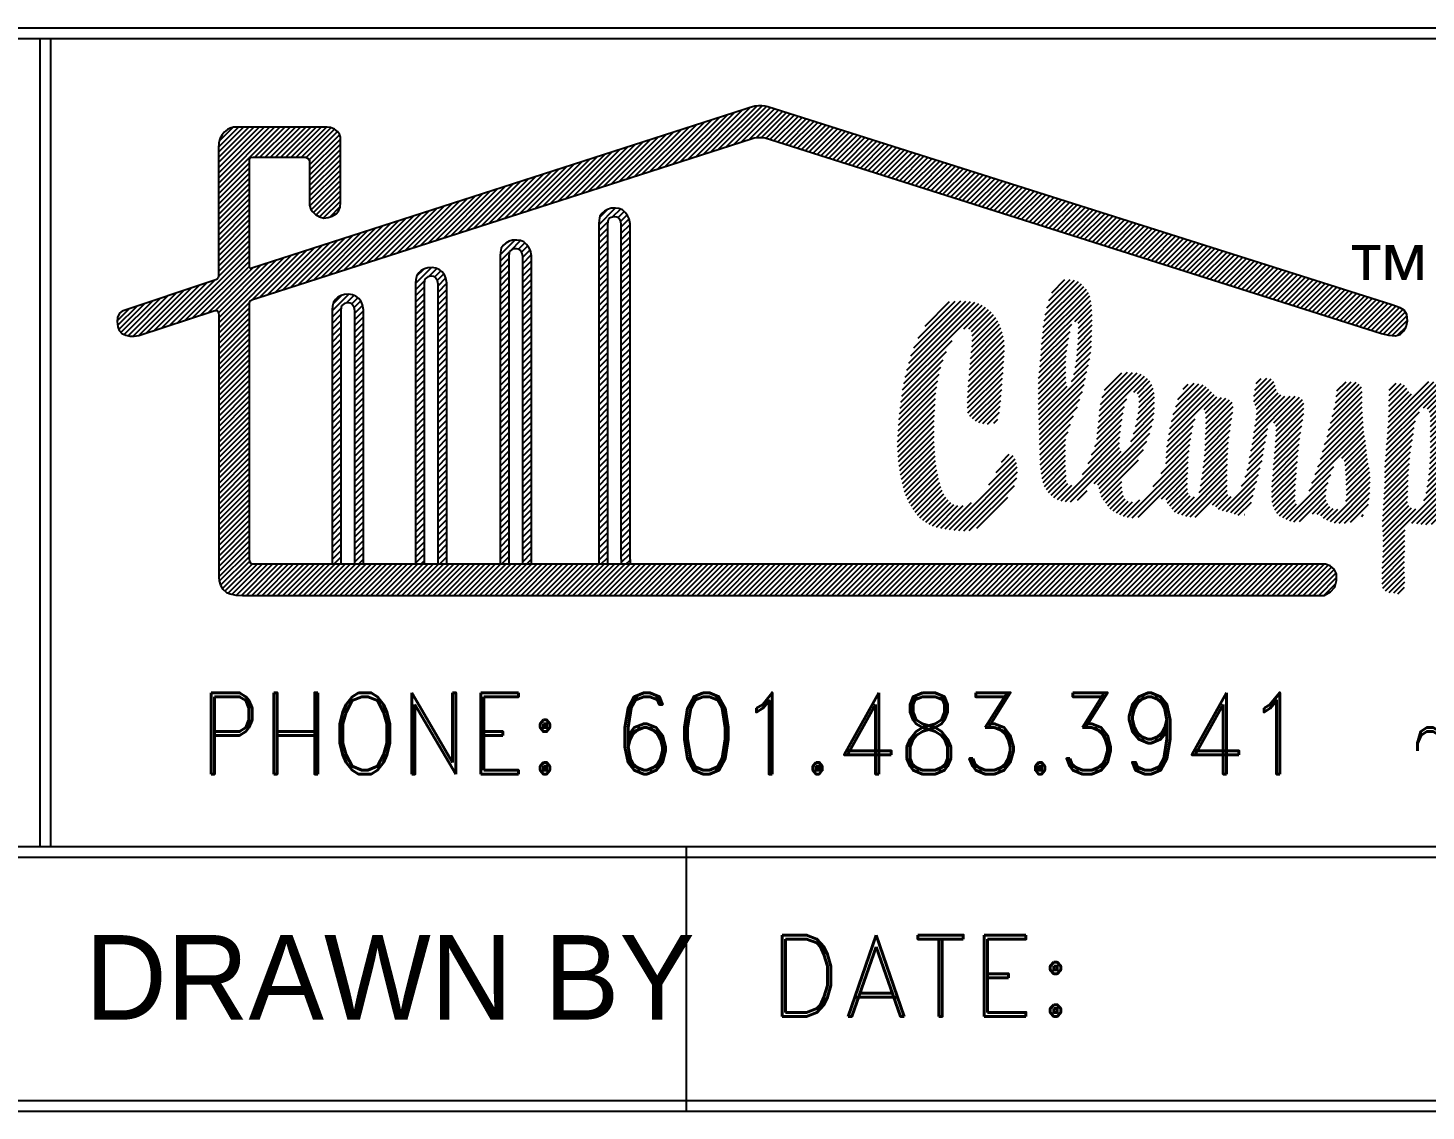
# Paper-space layout 'Wall' of a CAD drawing. Header units: inches. Extents: x 30 to 2203, y 4 to 1132.
# Drawn here: x 1540 to 1606.1, y 4 to 55.2 of the extents above; entities that cross this region are included whole.
import ezdxf
from ezdxf.enums import TextEntityAlignment as Align

# ---------------------------------------------------------------- set-up
doc = ezdxf.new("R2010")
doc.units = ezdxf.units.IN
doc.header["$LTSCALE"] = 25
doc.header["$MEASUREMENT"] = 0
doc.styles.add('ROMAND', font='ROMAND', dxfattribs={"height": 0.08})
pattern_1 = [(45, (-1690.1013, 203.2754), (-0.44194174, 0.44194174), [])]

# ---------------------------------------------------------------- blocks, each defined once
blk = doc.blocks.new('CLEARSPAN_MASTER')
h = blk.add_hatch()
h.set_pattern_fill('ANSI31', color=256, scale=5, style=0)
h.set_pattern_definition(pattern_1)
h.paths.add_polyline_path([(110.75, 85.9), (110.31, 86.02), (109.75, 86.06), (109.18, 86.06), (108.52, 85.99), (107.6, 85.71), (106.74, 85.44), (22.36, 58.22), (22.3, 58.7), (22.3, 59.08), (22.3, 59.72), (22.3, 76.76), (22.38, 77.21), (22.88, 77.27), (32.18, 77.27), (32.55, 76.74), (32.56, 76.15), (32.56, 69.13), (32.78, 68.38), (33.1, 67.96), (33.55, 67.51), (34.24, 67.13), (34.98, 66.91), (35.71, 66.98), (36.42, 67.22), (37.1, 67.63), (37.52, 68.08), (37.79, 68.78), (37.83, 69.54), (37.83, 80.72), (37.66, 81.21), (37.3, 81.67), (36.81, 82.07), (36.13, 82.34), (35.55, 82.42), (34.92, 82.42), (19.58, 82.42), (19.04, 82.25), (18.54, 82), (18.01, 81.57), (17.64, 81.1), (17.25, 80.43), (17.08, 79.73), (17, 78.83), (17, 56.59), (16.56, 56.36), (15.89, 56.15), (0.6, 51.04), (0.14, 50.68), (-0.19, 49.91), (-0.29, 49.28), (-0.18, 48.36), (0.08, 47.7), (0.51, 47.22), (1.19, 46.9), (1.9, 46.77), (2.63, 46.76), (3.42, 46.87), (16.49, 51.18), (17.01, 51.01), (17.05, 50.36), (17.05, 5.58), (17.12, 5.01), (17.37, 4.24), (17.78, 3.59), (18.36, 2.99), (19.01, 2.78), (19.97, 2.57), (21.13, 2.5), (205.68, 2.5), (206.78, 3.1), (207.5, 3.92), (207.82, 5.04), (207.82, 6.2), (207.39, 7), (206.73, 7.57), (205.92, 7.83), (22.84, 7.83), (22.47, 7.93), (22.29, 8.63), (22.29, 9.27), (22.29, 52.31), (22.49, 52.88), (23.76, 53.28), (107.91, 80.43), (108.63, 80.67), (110.03, 80.67), (111.23, 80.3), (215.47, 47.21), (216.68, 46.9), (217.88, 46.83), (218.65, 47.06), (219.29, 47.68), (219.67, 48.37), (219.92, 49.37), (219.79, 50.42), (219.33, 51.17), (218.67, 51.61), (217.24, 52.12)])
h = blk.add_hatch()
h.set_pattern_fill('ANSI31', color=256, scale=6, style=0)
h.set_pattern_definition([(45, (-1690.1013, 203.2754), (-0.5303301, 0.5303301), [])])
h.paths.add_polyline_path([(87.25, 65.9), (87.11, 66.79), (86.82, 67.32), (86.43, 67.85), (85.96, 68.28), (85.36, 68.52), (84.74, 68.59), (84.01, 68.57), (83.43, 68.39), (82.89, 68.08), (82.44, 67.69), (82.1, 67.21), (81.98, 66.54), (81.9, 65.94), (81.9, 7.83), (83.39, 7.83), (83.39, 65.93), (83.53, 66.73), (84.26, 67.15), (85.18, 67.04), (85.66, 66.38), (85.76, 65.78), (85.76, 8.7), (85.76, 7.83), (87.25, 7.83), (87.25, 8.64)])
h.paths.add_polyline_path([(68.93, 7.83), (70.42, 7.83), (70.42, 60.46), (70.28, 61.35), (69.99, 61.88), (69.6, 62.41), (69.13, 62.84), (68.53, 63.07), (67.91, 63.15), (67.18, 63.13), (66.6, 62.95), (66.06, 62.64), (65.61, 62.24), (65.27, 61.77), (65.15, 61.1), (65.07, 60.49), (65.07, 7.83), (66.56, 7.83), (66.56, 60.49), (66.7, 61.28), (67.43, 61.71), (68.35, 61.59), (68.83, 60.94), (68.93, 60.34)])
h.paths.add_polyline_path([(55.99, 55.77), (55.84, 56.66), (55.56, 57.19), (55.17, 57.72), (54.7, 58.15), (54.09, 58.38), (53.48, 58.46), (52.75, 58.43), (52.17, 58.26), (51.63, 57.95), (51.18, 57.55), (50.84, 57.08), (50.72, 56.41), (50.64, 55.8), (50.64, 7.83), (52.13, 7.83), (52.13, 55.8), (52.27, 56.59), (53, 57.02), (53.92, 56.9), (54.4, 56.25), (54.5, 55.65), (54.5, 7.83), (55.99, 7.83)])
h.paths.add_polyline_path([(40.28, 7.83), (41.77, 7.83), (41.77, 51.22), (41.62, 52.11), (41.34, 52.64), (40.95, 53.17), (40.48, 53.6), (39.87, 53.83), (39.26, 53.91), (38.53, 53.88), (37.95, 53.71), (37.41, 53.39), (36.96, 53), (36.62, 52.53), (36.5, 51.86), (36.42, 51.25), (36.42, 7.83), (37.91, 7.83), (37.91, 51.25), (38.05, 52.04), (38.78, 52.46), (39.7, 52.35), (40.18, 51.69), (40.28, 51.1)])
h = blk.add_hatch()
h.set_pattern_fill('ANSI31', color=256, scale=5, style=0)
h.set_pattern_definition(pattern_1)
h.paths.add_polyline_path([(156.98, 33.87), (157.08, 31.3), (157.11, 29.37), (157.19, 26.87), (157.25, 24.94), (157.36, 23.83), (157.6, 22.27), (157.91, 21.22), (158.51, 20.21), (159.43, 19.27), (160.3, 18.83), (161.02, 18.55), (162.09, 18.47), (162.64, 18.5), (163.52, 18.72), (164.38, 19.32), (164.91, 19.84), (165.37, 20.66), (165.75, 21.21), (166.38, 21.63), (166.85, 21.57), (167.25, 21.21), (167.4, 20.36), (167.52, 19.6), (167.93, 18.97), (168.46, 18.31), (169.09, 17.38), (169.66, 16.98), (170.8, 16.31), (171.67, 15.9), (172.92, 15.73), (174.17, 15.9), (175.39, 16.46), (176.25, 17.36), (176.95, 18.17), (177.71, 18.78), (177.95, 18.99), (178.22, 19.06), (178.49, 19.06), (178.7, 18.99), (178.84, 18.71), (178.91, 18.37), (179.17, 18.05), (179.51, 17.61), (180.01, 16.92), (180.52, 16.55), (181.5, 16.22), (182.34, 15.96), (183.04, 15.86), (183.88, 15.86), (184.44, 16.03), (184.95, 16.34), (185.22, 16.79), (185.45, 17.28), (185.64, 17.66), (186.09, 17.95), (186.7, 17.96), (187.13, 17.8), (187.41, 17.42), (187.92, 17.1), (188.61, 16.94), (189.36, 16.76), (189.98, 16.65), (190.43, 16.39), (190.81, 16.18), (191.49, 16.18), (192.07, 16.31), (192.48, 16.89), (192.77, 17.35), (193.12, 17.82), (193.45, 18.87), (193.65, 19.95), (193.98, 21.1), (194.34, 22.54), (194.72, 24.17), (195.15, 25.71), (195.47, 27.72), (195.82, 29.32), (196.05, 30.65), (196.24, 31.6), (196.51, 31.99), (196.89, 32.03), (197.23, 31.87), (197.48, 31.33), (197.51, 30.11), (197.38, 28.67), (197.29, 27.32), (197.13, 25.61), (197.07, 24.78), (196.99, 23.53), (196.84, 22.19), (196.78, 20.93), (196.78, 19.96), (196.78, 19), (196.84, 18.24), (197.15, 17.4), (197.46, 16.75), (198, 16.15), (198.97, 15.61), (199.77, 15.26), (200.66, 15.04), (201.69, 15.17), (202.65, 15.56), (203.21, 16.06), (203.63, 16.44), (204.28, 16.42), (205.04, 16.25), (205.64, 15.69), (206.72, 15.12), (207.53, 14.9), (208.61, 14.79), (209.67, 14.87), (210.7, 15.13), (211.31, 15.47), (212.21, 16.08), (212.78, 16.8), (213.16, 17.6), (213.33, 18.28), (213.49, 19.93), (213.55, 21.96), (213.52, 23.37), (213.37, 24.3), (213.13, 25.55), (212.94, 27.13), (212.77, 28.75), (212.46, 30.74), (212.24, 33.36), (212.19, 34.74), (212.21, 35.9), (212.19, 37.32), (212.1, 38.03), (211.7, 38.54), (211.18, 38.92), (210.29, 38.97), (209.44, 38.98), (208.6, 38.95), (208.09, 38.48), (207.85, 37.72), (207.84, 36.89), (207.55, 35), (207.1, 33.3), (206.8, 31.96), (206.45, 30.67), (206.2, 29.46), (205.59, 27.71), (205.18, 26.13), (204.75, 24.85), (204.24, 23.27), (203.72, 22.07), (203.35, 20.85), (202.94, 19.76), (202.44, 18.84), (201.93, 18.25), (201.57, 18.01), (201.38, 17.97), (201.09, 18.06), (200.77, 18.36), (200.74, 18.82), (200.74, 19.89), (200.88, 22.28), (201.09, 24.89), (201.24, 26.42), (201.42, 28.39), (201.72, 30.45), (201.99, 32.03), (202.25, 33.34), (202.25, 34.45), (202.22, 35.38), (202.07, 35.91), (201.61, 36.26), (201.17, 36.46), (200.55, 36.5), (199.66, 36.5), (199.05, 36.5), (198.43, 36.67), (197.92, 36.94), (197.56, 37.53), (197.47, 38.15), (197.14, 38.91), (196.98, 39.37), (196.48, 39.57), (195.86, 39.59), (195.15, 39.59), (194.54, 39.41), (194.12, 38.76), (193.91, 37.92), (193.74, 36.95), (193.62, 36.08), (193.74, 35.43), (193.91, 34.99), (194.09, 34.63), (194.21, 34.02), (194.05, 32.79), (194, 32.11), (193.76, 30.61), (193.56, 29.3), (193.4, 28.12), (193.02, 26.35), (192.81, 24.94), (192.56, 23.9), (192.23, 22.63), (191.79, 21.54), (191.37, 20.62), (190.76, 19.83), (190.3, 19.42), (189.96, 19.35), (189.53, 19.42), (189.26, 19.76), (189.15, 20.44), (189.13, 21.32), (189.13, 22.3), (189.17, 24.28), (189.24, 26.05), (189.33, 28.09), (189.51, 29.77), (189.74, 31.35), (189.99, 33.06), (190.17, 34.27), (190.17, 35.35), (189.61, 35.88), (188.66, 36.28), (188, 36.29), (187.38, 36.4), (186.91, 36.81), (186.25, 37.49), (185.69, 37.98), (185.03, 38.44), (184.15, 38.66), (182.97, 38.75), (182.27, 38.49), (181.65, 37.73), (181.09, 36.8), (180.73, 35.88), (180.3, 34.43), (180.05, 33.77), (179.74, 32.53), (179.38, 31.06), (179.17, 29.7), (178.94, 28.36), (178.79, 27.26), (178.74, 26.18), (178.75, 25.43), (178.66, 24.91), (178.32, 24.32), (177.77, 23.11), (177.11, 22.01), (176.57, 21.16), (176, 20.42), (175.33, 19.69), (174.82, 19.13), (174.08, 18.72), (173.38, 18.45), (172.7, 18.45), (172.04, 18.67), (171.63, 19.15), (171.33, 19.99), (171.15, 20.98), (171.22, 22.43), (171.83, 23.07), (172.4, 23.63), (173.04, 24.45), (173.9, 25.45), (174.69, 26.92), (175.12, 28.11), (175.74, 29.61), (176.19, 31.1), (176.67, 33.03), (176.76, 35.01), (176.78, 36.73), (176.44, 38.18), (175.92, 39.23), (174.81, 40.13), (173.58, 40.54), (172.22, 40.61), (170.84, 40.45), (169.71, 39.77), (169.05, 38.89), (168.21, 37.57), (167.76, 36.01), (167.4, 34.4), (167.24, 32.47), (167.01, 30.77), (166.95, 29.3), (166.69, 28.23), (166.09, 26.71), (165.67, 25.53), (165.07, 24.33), (164.44, 23.15), (164.05, 22.41), (163.58, 21.57), (162.77, 21.3), (162.06, 21.48), (161.71, 21.94), (161.63, 23.34), (161.55, 25.49), (161.54, 27.56), (161.63, 29.29), (162.17, 30.96), (162.76, 32.73), (163.44, 34.25), (163.92, 35.68), (164.6, 37.73), (165.01, 39.79), (165.59, 42.44), (165.94, 44.36), (166.02, 46.17), (166.09, 48.7), (166.09, 50.54), (166, 52.05), (165.71, 53.73), (165.26, 54.61), (164.67, 55.3), (163.96, 55.98), (163.31, 56.25), (162.47, 56.43), (161.49, 56.43), (160.7, 56.31), (160.24, 55.99), (160.04, 55.71), (159.38, 54.65), (158.75, 52.85), (158.16, 50.74), (157.77, 48.46), (157.51, 45.59), (157.26, 42.61), (156.98, 39.62), (156.95, 36.98)])
h.paths.add_polyline_path([(161.93, 38.11), (161.71, 38.33), (161.67, 39.1), (161.6, 40.77), (161.63, 42.16), (161.72, 43.95), (161.94, 45.39), (162.14, 46.53), (162.37, 47.73), (162.69, 48.89), (163.07, 49.26), (163.37, 49.24), (163.58, 49.13), (163.75, 48.89), (163.79, 48.29), (163.73, 46.68), (163.62, 44.97), (163.49, 43.34), (163.43, 42.91), (163.35, 42.29), (163.26, 41.5), (163.04, 40.55), (162.74, 39.41), (162.51, 38.74), (162.36, 38.3), (162.2, 38.17)], flags=16)
h.paths.add_polyline_path([(171.37, 33.51), (171.67, 34.99), (171.94, 35.85), (172.26, 36.52), (172.62, 37.02), (173.23, 37.23), (173.87, 36.94), (174.08, 36.35), (174.12, 35.44), (174.07, 34.39), (173.88, 33.2), (173.58, 31.72), (173.32, 30.66), (172.79, 28.97), (172.27, 27.76), (171.86, 27.24), (171.41, 27), (171.05, 27.15), (170.8, 27.48), (170.76, 28.07), (170.8, 28.96), (170.88, 30.09), (171.09, 31.74)], flags=16)
h.paths.add_polyline_path([(183.07, 30.22), (183.48, 32.1), (183.82, 33.13), (184.17, 33.84), (184.61, 34.25), (185.15, 34.31), (185.45, 34.03), (185.49, 33.35), (185.52, 31.78), (185.47, 30.09), (185.36, 28.03), (185.26, 26.04), (185.12, 24.97), (185.02, 23.89), (184.7, 21.81), (184.44, 20.5), (184.27, 19.69), (184.14, 19.42), (183.68, 19.32), (182.93, 19.42), (182.61, 19.69), (182.39, 20.23), (182.39, 20.9), (182.39, 21.98), (182.4, 23.06), (182.49, 24.69), (182.5, 25.91), (182.67, 27.5)], flags=16)
h.paths.add_polyline_path([(206.31, 21.54), (206.68, 22.67), (207.19, 24.13), (207.64, 25.28), (207.98, 25.84), (208.39, 26.02), (208.88, 25.87), (209.22, 25.32), (209.31, 24.06), (209.43, 22.31), (209.43, 21.91), (209.5, 21.13), (209.51, 20.04), (209.46, 18.93), (209.27, 18.18), (208.74, 17.52), (208.11, 17.25), (207.33, 17.29), (206.61, 17.72), (206.12, 18.51), (206, 19.16), (205.98, 20.12), (206.18, 20.94)], flags=16)
h = blk.add_hatch()
h.set_pattern_fill('ANSI31', color=256, scale=5, style=0)
h.set_pattern_definition(pattern_1)
h.paths.add_polyline_path([(150.3, 48.77), (150.23, 48.93), (150.15, 49.09), (150.07, 49.25), (149.99, 49.41), (149.9, 49.56), (149.81, 49.71), (149.72, 49.86), (149.63, 50), (149.53, 50.14), (149.43, 50.28), (149.32, 50.41), (149.21, 50.54), (149.09, 50.66), (148.98, 50.79), (148.85, 50.9), (148.73, 51.02), (148.6, 51.13), (148.48, 51.24), (148.35, 51.35), (148.22, 51.45), (148.09, 51.55), (147.96, 51.65), (147.83, 51.74), (147.7, 51.83), (147.56, 51.92), (147.43, 52), (147.29, 52.08), (147.15, 52.16), (147.01, 52.23), (146.87, 52.29), (146.72, 52.35), (146.57, 52.4), (146.41, 52.45), (146.25, 52.5), (146.08, 52.54), (145.9, 52.57), (145.72, 52.61), (145.53, 52.64), (145.34, 52.66), (145.14, 52.69), (144.94, 52.71), (144.74, 52.73), (144.54, 52.74), (144.34, 52.75), (144.14, 52.76), (143.94, 52.77), (143.73, 52.77), (143.5, 52.77), (143.25, 52.76), (142.97, 52.75), (142.65, 52.73), (142.3, 52.7), (141.83, 52.67), (141.71, 52.62), (141.32, 52.46), (141.08, 52.35), (140.87, 52.24), (140.67, 52.12), (140.48, 51.99), (140.29, 51.85), (140.11, 51.71), (139.95, 51.57), (139.79, 51.43), (139.64, 51.29), (139.49, 51.15), (139.36, 51.01), (139.23, 50.87), (139.1, 50.72), (138.98, 50.57), (138.86, 50.42), (138.74, 50.25), (138.61, 50.08), (138.48, 49.89), (138.35, 49.69), (138.21, 49.47), (138.07, 49.24), (137.92, 48.99), (137.76, 48.73), (137.59, 48.45), (137.41, 48.15), (137.23, 47.83), (137.03, 47.5), (136.83, 47.15), (136.63, 46.79), (136.43, 46.41), (136.24, 46.02), (136.04, 45.63), (135.86, 45.23), (135.69, 44.82), (135.53, 44.41), (135.38, 43.99), (135.23, 43.56), (135.09, 43.12), (134.96, 42.67), (134.83, 42.21), (134.7, 41.73), (134.57, 41.24), (134.45, 40.74), (134.32, 40.23), (134.2, 39.71), (134.09, 39.18), (133.98, 38.64), (133.87, 38.11), (133.77, 37.57), (133.68, 37.03), (133.6, 36.49), (133.52, 35.96), (133.45, 35.43), (133.38, 34.89), (133.32, 34.37), (133.26, 33.84), (133.21, 33.32), (133.16, 32.8), (133.11, 32.28), (133.07, 31.77), (133.03, 31.27), (132.99, 30.77), (132.96, 30.29), (132.94, 29.82), (132.92, 29.37), (132.9, 28.92), (132.9, 28.49), (132.9, 28.07), (132.9, 27.65), (132.92, 27.23), (132.94, 26.81), (132.97, 26.38), (133.01, 25.93), (133.06, 25.48), (133.12, 25.01), (133.18, 24.53), (133.26, 24.06), (133.33, 23.58), (133.42, 23.11), (133.5, 22.64), (133.6, 22.19), (133.69, 21.76), (133.79, 21.34), (133.89, 20.94), (133.99, 20.56), (134.1, 20.19), (134.22, 19.84), (134.34, 19.51), (134.46, 19.2), (134.59, 18.9), (134.73, 18.61), (134.86, 18.35), (135.01, 18.09), (135.15, 17.85), (135.3, 17.61), (135.45, 17.39), (135.59, 17.17), (135.74, 16.96), (135.88, 16.76), (136.03, 16.56), (136.18, 16.37), (136.33, 16.18), (136.5, 16), (136.66, 15.82), (136.84, 15.65), (137.03, 15.48), (137.23, 15.32), (137.43, 15.17), (137.65, 15.02), (137.87, 14.88), (138.1, 14.75), (138.34, 14.63), (138.58, 14.51), (138.82, 14.41), (139.08, 14.32), (139.33, 14.24), (139.59, 14.16), (139.86, 14.1), (140.13, 14.03), (140.4, 13.98), (140.67, 13.92), (140.95, 13.87), (141.23, 13.83), (141.51, 13.78), (141.79, 13.74), (142.06, 13.7), (142.34, 13.67), (142.6, 13.64), (142.87, 13.61), (143.13, 13.59), (143.38, 13.57), (143.62, 13.56), (143.85, 13.55), (144.08, 13.55), (144.3, 13.55), (144.51, 13.55), (144.71, 13.56), (144.9, 13.57), (145.08, 13.58), (145.26, 13.6), (145.44, 13.63), (145.61, 13.67), (145.79, 13.72), (145.98, 13.78), (146.17, 13.86), (146.38, 13.96), (146.59, 14.06), (146.81, 14.19), (147.03, 14.32), (147.26, 14.47), (147.48, 14.63), (147.71, 14.79), (147.94, 14.96), (148.16, 15.14), (148.38, 15.33), (148.59, 15.52), (148.8, 15.72), (149.01, 15.91), (149.21, 16.12), (149.41, 16.32), (149.6, 16.53), (149.79, 16.73), (149.98, 16.94), (150.16, 17.15), (150.34, 17.35), (150.51, 17.56), (150.68, 17.77), (150.84, 17.98), (151, 18.2), (151.15, 18.41), (151.3, 18.63), (151.44, 18.84), (151.58, 19.06), (151.72, 19.27), (151.85, 19.49), (151.98, 19.71), (152.1, 19.92), (152.22, 20.13), (152.35, 20.34), (152.46, 20.55), (152.57, 20.75), (152.68, 20.95), (152.78, 21.15), (152.87, 21.33), (152.95, 21.51), (153.02, 21.68), (153.08, 21.85), (153.13, 22.01), (153.17, 22.16), (153.21, 22.32), (153.24, 22.47), (153.27, 22.63), (153.3, 22.79), (153.32, 22.95), (153.34, 23.12), (153.35, 23.29), (153.36, 23.46), (153.37, 23.64), (153.37, 23.81), (153.37, 23.99), (153.36, 24.17), (153.34, 24.35), (153.32, 24.53), (153.29, 24.7), (153.26, 24.88), (153.22, 25.05), (153.18, 25.21), (153.14, 25.37), (153.08, 25.53), (153.03, 25.67), (152.97, 25.81), (152.91, 25.94), (152.85, 26.06), (152.78, 26.17), (152.71, 26.27), (152.64, 26.35), (152.56, 26.42), (152.48, 26.48), (152.4, 26.53), (152.32, 26.56), (152.24, 26.58), (152.16, 26.6), (152.07, 26.6), (151.99, 26.6), (151.92, 26.6), (151.84, 26.58), (151.77, 26.57), (151.69, 26.55), (151.62, 26.52), (151.56, 26.49), (151.49, 26.45), (151.42, 26.4), (151.35, 26.35), (151.29, 26.28), (151.22, 26.21), (151.15, 26.12), (151.08, 26.03), (151.02, 25.93), (150.95, 25.83), (150.87, 25.71), (150.8, 25.58), (150.73, 25.45), (150.65, 25.31), (150.58, 25.16), (150.5, 25), (150.41, 24.84), (150.33, 24.67), (150.24, 24.49), (150.15, 24.3), (150.06, 24.11), (149.96, 23.92), (149.86, 23.72), (149.76, 23.51), (149.65, 23.3), (149.54, 23.09), (149.42, 22.87), (149.31, 22.66), (149.18, 22.44), (149.05, 22.22), (148.92, 22), (148.79, 21.79), (148.65, 21.57), (148.5, 21.36), (148.35, 21.14), (148.19, 20.93), (148.03, 20.73), (147.87, 20.52), (147.7, 20.33), (147.53, 20.13), (147.36, 19.95), (147.19, 19.77), (147.02, 19.6), (146.86, 19.44), (146.7, 19.29), (146.55, 19.15), (146.4, 19.02), (146.25, 18.9), (146.11, 18.79), (145.97, 18.68), (145.83, 18.58), (145.69, 18.49), (145.55, 18.4), (145.41, 18.31), (145.28, 18.24), (145.14, 18.16), (145, 18.1), (144.86, 18.04), (144.71, 17.98), (144.57, 17.94), (144.42, 17.9), (144.27, 17.86), (144.11, 17.84), (143.96, 17.82), (143.8, 17.8), (143.65, 17.8), (143.5, 17.8), (143.35, 17.81), (143.21, 17.83), (143, 17.87), (142.74, 17.95), (142.5, 18.05), (142.28, 18.17), (142.08, 18.31), (141.9, 18.46), (141.76, 18.59), (141.67, 18.68), (141.58, 18.77), (141.49, 18.87), (141.39, 18.97), (141.3, 19.07), (141.2, 19.18), (141.11, 19.3), (141.02, 19.42), (140.94, 19.55), (140.86, 19.69), (140.78, 19.84), (140.71, 20), (140.64, 20.16), (140.57, 20.33), (140.51, 20.51), (140.45, 20.7), (140.38, 20.89), (140.32, 21.08), (140.26, 21.28), (140.19, 21.49), (140.13, 21.7), (140.07, 21.91), (140.01, 22.13), (139.95, 22.35), (139.89, 22.58), (139.83, 22.81), (139.78, 23.05), (139.73, 23.29), (139.68, 23.54), (139.64, 23.79), (139.59, 24.05), (139.55, 24.31), (139.51, 24.58), (139.47, 24.87), (139.44, 25.16), (139.4, 25.45), (139.37, 25.76), (139.34, 26.07), (139.3, 26.38), (139.28, 26.7), (139.25, 27.02), (139.22, 27.34), (139.2, 27.66), (139.18, 27.98), (139.17, 28.3), (139.15, 28.62), (139.14, 28.94), (139.13, 29.26), (139.13, 29.58), (139.12, 29.9), (139.12, 30.22), (139.12, 30.53), (139.12, 30.85), (139.12, 31.18), (139.13, 31.5), (139.13, 31.83), (139.14, 32.16), (139.15, 32.5), (139.17, 32.84), (139.18, 33.19), (139.2, 33.54), (139.22, 33.9), (139.24, 34.25), (139.26, 34.62), (139.29, 34.98), (139.31, 35.34), (139.34, 35.7), (139.36, 36.07), (139.39, 36.43), (139.43, 36.8), (139.46, 37.16), (139.51, 37.53), (139.56, 37.9), (139.61, 38.27), (139.67, 38.65), (139.74, 39.02), (139.81, 39.39), (139.89, 39.76), (139.97, 40.12), (140.06, 40.47), (140.14, 40.81), (140.22, 41.14), (140.31, 41.45), (140.39, 41.75), (140.47, 42.03), (140.55, 42.3), (140.63, 42.56), (140.72, 42.81), (140.8, 43.04), (140.88, 43.27), (140.97, 43.49), (141.05, 43.7), (141.14, 43.91), (141.22, 44.11), (141.31, 44.3), (141.4, 44.48), (141.49, 44.66), (141.57, 44.84), (141.66, 45), (141.75, 45.17), (141.84, 45.33), (141.92, 45.49), (142.01, 45.64), (142.1, 45.8), (142.19, 45.95), (142.27, 46.11), (142.36, 46.27), (142.45, 46.42), (142.54, 46.58), (142.63, 46.73), (142.73, 46.88), (142.83, 47.02), (142.93, 47.16), (143.04, 47.29), (143.15, 47.41), (143.27, 47.52), (143.39, 47.61), (143.52, 47.7), (143.65, 47.78), (143.79, 47.85), (143.93, 47.9), (144.07, 47.95), (144.22, 47.99), (144.36, 48.01), (144.51, 48.03), (144.65, 48.03), (144.85, 48.03), (145.09, 47.98), (145.27, 47.89), (145.4, 47.76), (145.49, 47.59), (145.56, 47.38), (145.59, 47.18), (145.61, 47.04), (145.63, 46.9), (145.64, 46.74), (145.64, 46.58), (145.65, 46.41), (145.65, 46.23), (145.64, 46.05), (145.63, 45.87), (145.62, 45.68), (145.61, 45.49), (145.59, 45.29), (145.57, 45.09), (145.55, 44.87), (145.53, 44.65), (145.5, 44.42), (145.48, 44.18), (145.45, 43.93), (145.43, 43.68), (145.4, 43.42), (145.37, 43.16), (145.35, 42.9), (145.32, 42.64), (145.3, 42.38), (145.28, 42.13), (145.26, 41.89), (145.25, 41.65), (145.23, 41.4), (145.21, 41.16), (145.19, 40.92), (145.17, 40.67), (145.15, 40.42), (145.13, 40.16), (145.1, 39.9), (145.08, 39.63), (145.05, 39.36), (145.02, 39.09), (144.99, 38.81), (144.97, 38.53), (144.95, 38.25), (144.93, 37.96), (144.91, 37.68), (144.9, 37.4), (144.89, 37.13), (144.88, 36.85), (144.87, 36.59), (144.86, 36.33), (144.86, 36.07), (144.85, 35.83), (144.85, 35.59), (144.85, 35.36), (144.85, 35.15), (144.85, 34.94), (144.85, 34.75), (144.85, 34.57), (144.86, 34.4), (144.86, 34.25), (144.87, 34.11), (144.88, 33.99), (144.89, 33.87), (144.9, 33.77), (144.92, 33.67), (144.94, 33.58), (144.97, 33.49), (145, 33.41), (145.04, 33.33), (145.08, 33.25), (145.14, 33.18), (145.2, 33.1), (145.27, 33.03), (145.35, 32.95), (145.44, 32.87), (145.55, 32.78), (145.66, 32.69), (145.78, 32.61), (145.91, 32.52), (146.04, 32.43), (146.18, 32.34), (146.32, 32.26), (146.46, 32.19), (146.59, 32.12), (146.72, 32.06), (146.85, 32.01), (146.98, 31.96), (147.11, 31.92), (147.23, 31.88), (147.35, 31.85), (147.47, 31.82), (147.59, 31.79), (147.71, 31.77), (147.83, 31.75), (147.96, 31.74), (148.08, 31.73), (148.2, 31.72), (148.33, 31.72), (148.45, 31.73), (148.58, 31.74), (148.72, 31.75), (148.85, 31.77), (148.98, 31.79), (149.1, 31.82), (149.23, 31.86), (149.34, 31.91), (149.44, 31.96), (149.54, 32.01), (149.63, 32.08), (149.7, 32.15), (149.77, 32.23), (149.84, 32.31), (149.9, 32.4), (149.95, 32.49), (150, 32.59), (150.05, 32.69), (150.1, 32.81), (150.14, 32.93), (150.19, 33.08), (150.23, 33.25), (150.27, 33.46), (150.31, 33.69), (150.35, 33.97), (150.38, 34.3), (150.42, 34.67), (150.46, 35.07), (150.49, 35.5), (150.53, 35.96), (150.57, 36.44), (150.61, 36.94), (150.65, 37.45), (150.69, 37.96), (150.73, 38.48), (150.78, 38.99), (150.82, 39.51), (150.87, 40.02), (150.91, 40.52), (150.95, 41.02), (150.99, 41.5), (151.02, 41.98), (151.05, 42.43), (151.08, 42.87), (151.1, 43.28), (151.12, 43.68), (151.13, 44.05), (151.14, 44.4), (151.14, 44.72), (151.14, 45.01), (151.14, 45.27), (151.13, 45.52), (151.11, 45.75), (151.09, 45.96), (151.07, 46.16), (151.04, 46.36), (151, 46.55), (150.96, 46.74), (150.92, 46.93), (150.87, 47.13), (150.81, 47.32), (150.76, 47.51), (150.7, 47.7), (150.64, 47.89), (150.57, 48.07), (150.51, 48.25), (150.44, 48.42), (150.37, 48.6)])
h = blk.add_hatch()
h.set_pattern_fill('ANSI31', color=256, scale=5, style=0)
h.set_pattern_definition(pattern_1)
h.paths.add_polyline_path([(227.89, 23.55), (228.08, 25.33), (228.18, 27.55), (228.29, 29.48), (228.29, 31.02), (228.24, 32.09), (228.12, 33.66), (227.99, 34.62), (227.7, 35.51), (227.22, 36.33), (226.62, 37.08), (225.92, 37.75), (225.24, 38.31), (224.65, 38.82), (224.04, 39.09), (223.16, 38.89), (222.66, 38.45), (222.08, 37.96), (221.57, 37.35), (221.28, 37.04), (220.74, 36.85), (220.3, 37.11), (219.97, 37.6), (219.6, 38.14), (219.29, 38.54), (218.95, 38.69), (218.3, 38.72), (217.78, 38.69), (217.38, 38.44), (217.02, 38.16), (216.84, 37.87), (216.81, 37.39), (216.75, 35.25), (216.69, 32.53), (216.41, 28.81), (216.07, 24.61), (216.03, 21.78), (215.8, 17.45), (215.64, 14.49), (215.8, 12.08), (215.76, 9.87), (215.62, 7.47), (215.59, 5.79), (215.58, 4.58), (215.67, 3.84), (215.97, 3.36), (216.68, 3.05), (217.58, 2.92), (218.19, 2.77), (218.76, 2.77), (219.13, 2.89), (219.31, 3.24), (219.43, 3.52), (219.46, 5.35), (219.38, 7.81), (219.46, 10.91), (219.49, 12.26), (219.5, 13.44), (219.56, 14.09), (219.68, 14.49), (220.05, 14.84), (221.05, 14.84), (221.73, 14.78), (222.44, 14.63), (223.19, 14.59), (223.93, 14.63), (224.49, 14.94), (225.48, 15.58), (226.15, 16.25), (226.8, 17.27), (227.25, 18.66), (227.5, 20.17), (227.62, 21.22)])
h.paths.add_polyline_path([(223.57, 22.9), (223.38, 21.41), (223.17, 20.36), (223.06, 19.66), (222.78, 18.85), (222.6, 18.32), (222.18, 17.77), (221.75, 17.43), (221.25, 17.28), (220.76, 17.41), (220.34, 17.58), (220.07, 17.92), (219.92, 18.44), (219.97, 19.84), (220.02, 21.62), (220.13, 23.85), (220.35, 26.25), (220.44, 26.92), (220.63, 28.39), (220.81, 29.36), (220.95, 30.29), (221.13, 31.48), (221.26, 32.18), (221.43, 32.77), (221.68, 33.27), (221.97, 33.85), (222.22, 34.27), (222.5, 34.51), (222.86, 34.55), (223.21, 34.45), (223.46, 34.24), (223.73, 33.68), (223.83, 33.07), (223.83, 31.94), (223.87, 31.14), (223.86, 29.59), (223.85, 28.27), (223.84, 26.98), (223.79, 25.74), (223.69, 24.28)], flags=16)
for points in [[(215.47, 47.21), (216.68, 46.9), (217.88, 46.83), (218.65, 47.06), (219.29, 47.68), (219.67, 48.37), (219.92, 49.37), (219.79, 50.42), (219.33, 51.17), (218.67, 51.61), (217.24, 52.12), (110.75, 85.9), (110.31, 86.02), (109.75, 86.06), (109.18, 86.06), (108.52, 85.99), (107.6, 85.71), (106.74, 85.44), (22.71, 58.34), (22.46, 58.31), (22.33, 58.44), (22.3, 58.7), (22.3, 59.08), (22.3, 59.72), (22.3, 76.54), (22.31, 76.82), (22.35, 77.06), (22.54, 77.23), (22.88, 77.27), (31.87, 77.27), (32.09, 77.21), (32.36, 77.01), (32.55, 76.74), (32.56, 76.15), (32.56, 69.13), (32.78, 68.38), (33.1, 67.96), (33.55, 67.51), (34.24, 67.13), (34.98, 66.91), (35.71, 66.98), (36.42, 67.22), (37.1, 67.63), (37.52, 68.08), (37.79, 68.78), (37.83, 69.54), (37.83, 80.72), (37.66, 81.21), (37.3, 81.67), (36.81, 82.07), (36.13, 82.34), (35.55, 82.42), (34.92, 82.42), (19.58, 82.42), (19.04, 82.25), (18.54, 82), (18.01, 81.57), (17.64, 81.1), (17.25, 80.43), (17.08, 79.73), (17, 78.83), (17, 57.01), (16.98, 56.68), (16.79, 56.49), (16.56, 56.36), (15.89, 56.15), (0.6, 51.04), (0.14, 50.68), (-0.19, 49.91), (-0.29, 49.28), (-0.18, 48.36), (0.08, 47.7), (0.51, 47.22), (1.19, 46.9), (1.9, 46.77), (2.63, 46.76), (3.42, 46.87), (16.23, 51.1), (16.43, 51.13), (16.64, 51.13), (16.84, 51.06), (16.96, 50.9), (17.03, 50.68), (17.05, 50.36), (17.05, 5.58), (17.12, 5.01), (17.37, 4.24), (17.78, 3.59), (18.36, 2.99), (19.01, 2.78), (19.97, 2.57), (21.13, 2.5), (205.68, 2.5), (206.78, 3.1), (207.5, 3.92), (207.82, 5.04), (207.82, 6.2), (207.39, 7), (206.73, 7.57), (205.92, 7.83), (23.14, 7.83), (22.83, 7.83), (22.57, 7.9), (22.4, 8.2), (22.29, 8.63), (22.29, 9.27), (22.29, 51.96), (22.33, 52.42), (22.45, 52.78), (22.8, 52.98), (23.76, 53.28), (107.91, 80.43), (108.46, 80.62), (109.04, 80.67), (109.71, 80.67), (110.31, 80.58), (111.23, 80.3), (215.47, 47.21)], [(87.25, 8.64), (87.25, 65.9), (87.11, 66.79), (86.82, 67.32), (86.43, 67.85), (85.96, 68.28), (85.36, 68.52), (84.74, 68.59), (84.01, 68.57), (83.43, 68.39), (82.89, 68.08), (82.44, 67.69), (82.1, 67.21), (81.98, 66.54), (81.9, 65.94), (81.9, 7.83)], [(85.76, 8.7), (85.76, 65.78), (85.67, 66.31), (85.56, 66.53), (85.32, 66.85), (85.16, 66.99), (84.99, 67.06), (84.68, 67.1), (84.26, 67.08), (84.03, 67.01), (83.77, 66.86), (83.55, 66.68), (83.51, 66.61), (83.46, 66.31), (83.39, 65.83), (83.39, 7.83)], [(70.42, 7.83), (70.42, 60.46), (70.28, 61.35), (69.99, 61.88), (69.6, 62.41), (69.13, 62.84), (68.53, 63.07), (67.91, 63.15), (67.18, 63.13), (66.6, 62.95), (66.06, 62.64), (65.61, 62.24), (65.27, 61.77), (65.15, 61.1), (65.07, 60.49), (65.07, 7.83)], [(68.93, 7.83), (68.93, 60.34), (68.84, 60.86), (68.73, 61.08), (68.49, 61.41), (68.33, 61.55), (68.16, 61.62), (67.85, 61.66), (67.43, 61.64), (67.2, 61.57), (66.94, 61.42), (66.72, 61.23), (66.68, 61.17), (66.63, 60.87), (66.56, 60.39), (66.56, 7.83)], [(55.99, 7.83), (55.99, 55.77), (55.84, 56.66), (55.56, 57.19), (55.17, 57.72), (54.7, 58.15), (54.09, 58.38), (53.48, 58.46), (52.75, 58.43), (52.17, 58.26), (51.63, 57.95), (51.18, 57.55), (50.84, 57.08), (50.72, 56.41), (50.64, 55.8), (50.64, 7.83)], [(54.5, 7.83), (54.5, 55.65), (54.41, 56.17), (54.29, 56.39), (54.06, 56.72), (53.9, 56.86), (53.73, 56.93), (53.41, 56.96), (52.99, 56.95), (52.77, 56.88), (52.51, 56.73), (52.29, 56.54), (52.25, 56.48), (52.19, 56.18), (52.13, 55.7), (52.13, 7.83)], [(41.77, 7.83), (41.77, 51.22), (41.62, 52.11), (41.34, 52.64), (40.95, 53.17), (40.48, 53.6), (39.87, 53.83), (39.26, 53.91), (38.53, 53.88), (37.95, 53.71), (37.41, 53.39), (36.96, 53), (36.62, 52.53), (36.5, 51.86), (36.42, 51.25), (36.42, 7.83)], [(40.28, 7.83), (40.28, 51.1), (40.19, 51.62), (40.07, 51.84), (39.84, 52.17), (39.68, 52.31), (39.51, 52.37), (39.19, 52.41), (38.77, 52.4), (38.54, 52.33), (38.29, 52.18), (38.07, 51.99), (38.03, 51.93), (37.97, 51.62), (37.91, 51.15), (37.91, 7.83)], [(85.76, 8.7), (85.76, 7.83)], [(87.25, 8.64), (87.25, 7.83)]]:
    blk.add_lwpolyline(points)
blk = doc.blocks.new('LayoutBorder')
for p, q in [((1415.5, 51.201), (1655.5, 51.201)), ((1415.5, 50.701), (1655.5, 50.701)), ((1511, 50.701), (1511, 12.5)), ((1511.5, 50.701), (1511.5, 12.5)), ((1415.5, 12.5), (1655.5, 12.5)), ((1415.5, 12), (1655.5, 12)), ((1541.567, 0), (1541.567, 12.5)), ((0, 0.5), (1656, 0.5)), ((0, 0), (1656, 0))]:
    blk.add_line(p, q)
at = {"xscale": 0.2770199999999932, "yscale": 0.2770199999999932, "zscale": 0.2770199999999932}
blk.add_blockref('CLEARSPAN_MASTER', (1514.734, 23.681), dxfattribs=at)
at = {"style": 'ROMAND', "width": 0.9}
blk.add_text('PHONE: 601.483.3941  ~  FAX: 601.693.7493', height=3.84, dxfattribs=at).set_placement((1518.517, 15.931))
at = {"style": 'ROMAND'}
blk.add_text('DATE:', height=3.84, dxfattribs=at).set_placement((1545.437, 4.476))
at = {"color": 1, "insert": (1572.655, 40.937), "char_height": 3, "width": 5.20578, "attachment_point": 1}
blk.add_mtext('{\\fArial|b0|i0|c0|p32;\\C256;™}', dxfattribs=at)
for tag, p, height in [('BTITLE', (1418.926, 90.513), 4), ('PROJECTNAME', (1461.423, 75.48), 4), ('CONTRACTOR', (1461.47, 65.638), 4), ('ARCHITECT', (1461.336, 55.707), 4), ('PAGETITLE', (215.062, 27.125), 24), ('SCALE', (215.312, 11), 4)]:
    blk.add_attdef(tag, p, '', height=height)
for tag, p in [('PROJECTNUMBER', (1463.797, 4.292)), ('DRAFTER', (1527.556, 4.32)), ('DATE', (1583.387, 4.263)), ('PAGE', (1642.514, 4.309))]:
    blk.add_attdef(tag, text='', height=4).set_placement(p, align=Align.CENTER)

psp = doc.layouts.new('Wall')

# ---------------------------------------------------------------- block references
at = {"lineweight": -3}
ref = psp.add_blockref('LayoutBorder', (29.545, 3.965), dxfattribs=at)
ref.add_attrib('DRAFTER', 'DRAWN BY', dxfattribs={"height": 4}).set_placement((1557.101, 8.285), align=Align.CENTER)

doc.saveas('drawing.dxf')
